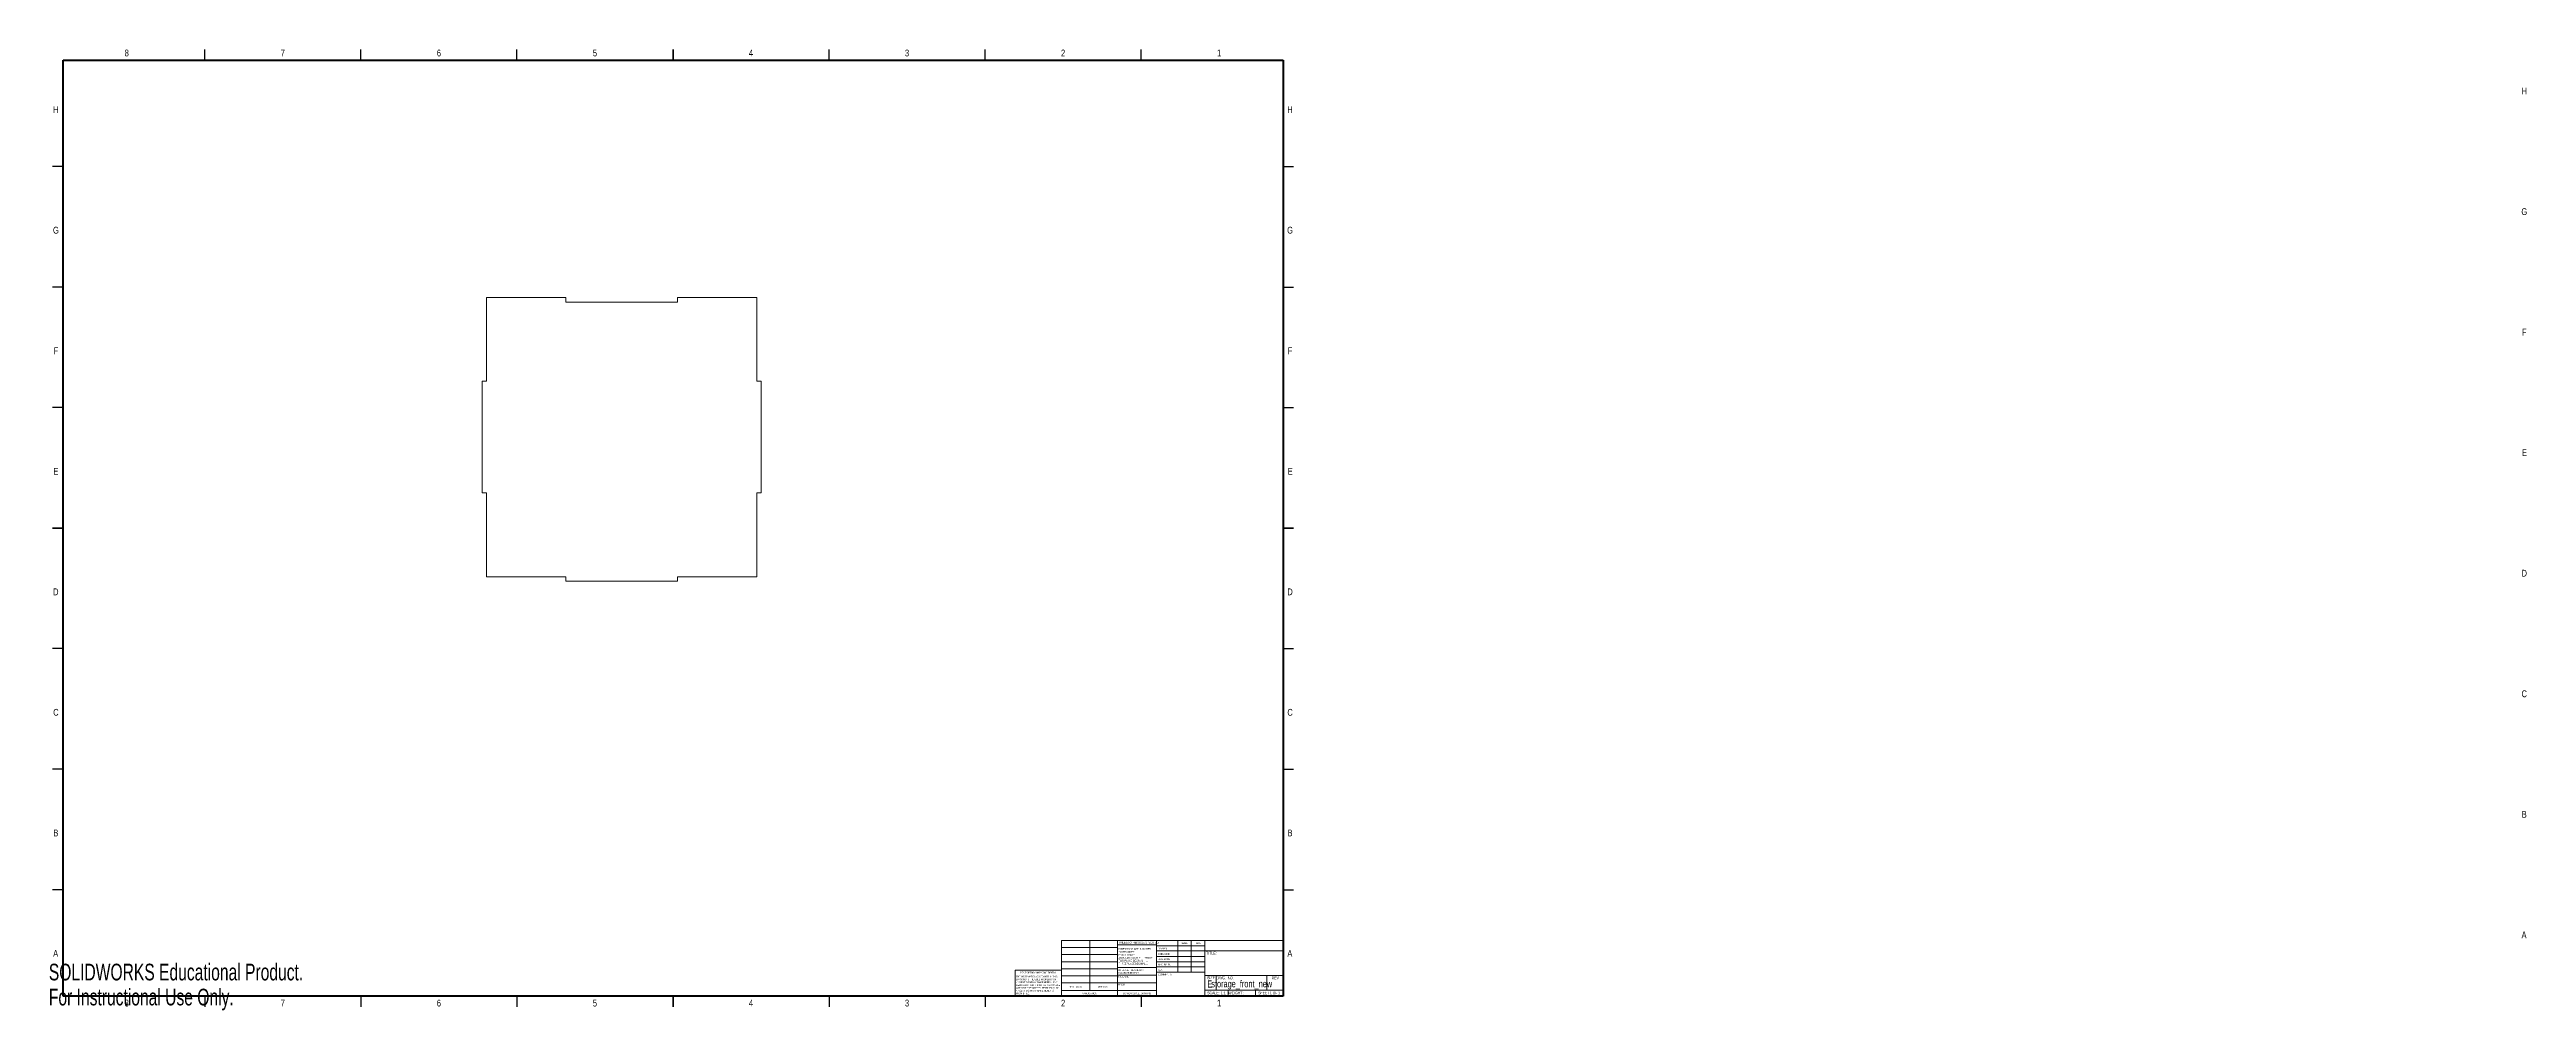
# Model space of a CAD drawing. Header units: millimetres. Extents: x 1 to 2218, y 0 to 860.
import ezdxf

# ---------------------------------------------------------------- set-up
doc = ezdxf.new("R2010")
doc.units = ezdxf.units.MM
doc.styles.add('SLDTEXTSTYLE0', font='TXT', dxfattribs={"width": 0.75})
doc.styles.add('SLDTEXTSTYLE1', font='TXT', dxfattribs={"width": 0.6875})
doc.styles.add('SLDTEXTSTYLE2', font='TXT', dxfattribs={"width": 0.694444})
doc.styles.add('SLDTEXTSTYLE3', font='TXT', dxfattribs={"width": 0.7})

msp = doc.modelspace()

# ---------------------------------------------------------------- linework, layer by layer
at = {"color": 7, "linetype": 'Continuous', "lineweight": 50}
for p, q in [((12.7, 12.7), (12.7, 850.9)), ((12.7, 850.9), (1104.9, 850.9)), ((1104.9, 850.9), (1104.9, 12.7)), ((1104.9, 12.7), (12.7, 12.7))]:
    msp.add_line(p, q, dxfattribs=at)
at = {"color": 7, "linetype": 'Continuous', "lineweight": 25}
for p, q in [((139.7, 850.9), (139.7, 860.4)), ((279.4, 850.9), (279.4, 860.4)), ((419.1, 850.9), (419.1, 860.4)), ((558.8, 860.4), (558.8, 850.9)), ((558.8, 850.9), (558.8, 860.4)), ((698.5, 850.9), (698.5, 860.4)), ((838.2, 850.9), (838.2, 860.4)), ((977.9, 850.9), (977.9, 860.4)), ((12.7, 755.6), (3.2, 755.6)), ((1104.9, 755.6), (1114.4, 755.6)), ((12.7, 647.7), (3.2, 647.7)), ((1104.9, 647.7), (1114.4, 647.7)), ((12.7, 539.8), (3.2, 539.8)), ((1104.9, 539.8), (1114.4, 539.8)), ((3.2, 431.8), (12.7, 431.8)), ((12.7, 431.8), (3.2, 431.8)), ((1114.4, 431.8), (1104.9, 431.8)), ((1104.9, 431.8), (1114.4, 431.8)), ((12.7, 323.9), (3.2, 323.9)), ((1104.9, 323.9), (1114.4, 323.9)), ((12.7, 215.9), (3.2, 215.9)), ((1104.9, 215.9), (1114.4, 215.9)), ((12.7, 108), (3.2, 108)), ((1104.9, 108), (1114.4, 108)), ((139.7, 12.7), (139.7, 3.2)), ((279.4, 12.7), (279.4, 3.2)), ((419.1, 12.7), (419.1, 3.2)), ((558.8, 3.2), (558.8, 12.7)), ((558.8, 12.7), (558.8, 3.2)), ((698.5, 12.7), (698.5, 3.2)), ((838.2, 12.7), (838.2, 3.2)), ((977.9, 12.7), (977.9, 3.2))]:
    msp.add_line(p, q, dxfattribs=at)
at = {"color": 7, "linetype": 'Continuous', "lineweight": 18}
for p, q in [((391.8, 563.3), (391.8, 638.3)), ((391.8, 638.3), (462.8, 638.3)), ((462.8, 638.3), (462.8, 634.3)), ((462.8, 634.3), (562.8, 634.3)), ((562.8, 634.3), (562.8, 638.3)), ((562.8, 638.3), (633.8, 638.3)), ((633.8, 638.3), (633.8, 563.3)), ((387.8, 463.3), (387.8, 563.3)), ((387.8, 563.3), (391.8, 563.3)), ((633.8, 563.3), (637.8, 563.3)), ((637.8, 563.3), (637.8, 463.3)), ((391.8, 463.3), (387.8, 463.3)), ((391.8, 388.3), (391.8, 463.3)), ((637.8, 463.3), (633.8, 463.3)), ((633.8, 463.3), (633.8, 388.3)), ((462.8, 388.3), (391.8, 388.3)), ((462.8, 388.3), (462.8, 384.3)), ((462.8, 384.3), (562.8, 384.3)), ((562.8, 384.3), (562.8, 388.3)), ((633.8, 388.3), (562.8, 388.3)), ((906.6, 62.6), (1104.9, 62.6)), ((906.6, 12.7), (906.6, 62.6)), ((906.6, 56.2), (956.8, 56.2)), ((906.6, 49.9), (956.8, 49.9)), ((931.9, 62.6), (931.9, 17.7)), ((956.8, 12.7), (956.8, 62.6)), ((991.7, 58.7), (956.8, 58.7)), ((991.7, 62.6), (991.7, 12.7)), ((991.7, 57.8), (1034.8, 57.8)), ((991.7, 53.1), (1034.8, 53.1)), ((991.7, 48.3), (1034.8, 48.3)), ((1010.8, 62.6), (1010.8, 34)), ((1022.7, 62.6), (1022.7, 34)), ((1034.8, 62.6), (1034.8, 12.7)), ((1034.8, 53.3), (1104.9, 53.3)), ((865, 12.7), (865, 35.9)), ((906.6, 35.9), (865, 35.9)), ((906.6, 43.5), (956.8, 43.5)), ((906.6, 37.2), (956.8, 37.2)), ((906.6, 30.8), (956.8, 30.8)), ((906.6, 24.5), (956.8, 24.5)), ((956.8, 38.2), (991.9, 38.2)), ((956.8, 31.3), (991.9, 31.3)), ((956.8, 24.5), (991.7, 24.5)), ((1034.8, 43.5), (991.7, 43.5)), ((1034.8, 38.8), (991.7, 38.8)), ((1034.8, 34), (991.9, 34)), ((1034.8, 31), (1104.9, 31)), ((1044.9, 31), (1044.9, 18.1)), ((1090.4, 31), (1090.4, 18.1)), ((906.6, 17.7), (991.7, 17.7)), ((1034.8, 18.1), (1104.9, 18.1)), ((1055.7, 18.1), (1055.7, 12.7)), ((1080.4, 18.1), (1080.4, 12.7))]:
    msp.add_line(p, q, dxfattribs=at)

# ---------------------------------------------------------------- texts
at = {"color": 7, "linetype": 'Continuous', "lineweight": 0}
for s, insert, char_height, attachment_point, style in [('8', (69.8, 860.4), 6.1, 2, 'SLDTEXTSTYLE0'), ('7', (209.5, 860.4), 6.1, 2, 'SLDTEXTSTYLE0'), ('6', (349.2, 860.4), 6.1, 2, 'SLDTEXTSTYLE0'), ('5', (488.9, 860.4), 6.1, 2, 'SLDTEXTSTYLE0'), ('4', (628.6, 860.4), 6.1, 2, 'SLDTEXTSTYLE0'), ('3', (768.3, 860.4), 6.1, 2, 'SLDTEXTSTYLE0'), ('2', (908, 860.4), 6.1, 2, 'SLDTEXTSTYLE0'), ('1', (1047.7, 860.4), 6.1, 2, 'SLDTEXTSTYLE0'), ('H', (2216.1, 826.3), 6.1, 2, 'SLDTEXTSTYLE0'), ('H', (6.3, 809.6), 6.1, 2, 'SLDTEXTSTYLE0'), ('H', (1111.2, 809.6), 6.1, 2, 'SLDTEXTSTYLE0'), ('G', (2216.1, 718.3), 6.1, 2, 'SLDTEXTSTYLE0'), ('G', (6.3, 701.7), 6.1, 2, 'SLDTEXTSTYLE0'), ('G', (1111.2, 701.7), 6.1, 2, 'SLDTEXTSTYLE0'), ('F', (2216.1, 610.4), 6.1, 2, 'SLDTEXTSTYLE0'), ('F', (6.3, 593.7), 6.1, 2, 'SLDTEXTSTYLE0'), ('F', (1111.2, 593.7), 6.1, 2, 'SLDTEXTSTYLE0'), ('E', (2216.2, 502.4), 6.1, 2, 'SLDTEXTSTYLE0'), ('E', (6.4, 485.8), 6.1, 2, 'SLDTEXTSTYLE0'), ('E', (1111.3, 485.8), 6.1, 2, 'SLDTEXTSTYLE0'), ('D', (6.3, 377.8), 6.1, 2, 'SLDTEXTSTYLE0'), ('D', (1111.2, 377.8), 6.1, 2, 'SLDTEXTSTYLE0'), ('D', (2216.1, 394.5), 6.1, 2, 'SLDTEXTSTYLE0'), ('C', (6.3, 269.9), 6.1, 2, 'SLDTEXTSTYLE0'), ('C', (1111.2, 269.9), 6.1, 2, 'SLDTEXTSTYLE0'), ('C', (2216.1, 286.5), 6.1, 2, 'SLDTEXTSTYLE0'), ('B', (2216.1, 178.6), 6.1, 2, 'SLDTEXTSTYLE0'), ('B', (6.3, 161.9), 6.1, 2, 'SLDTEXTSTYLE0'), ('B', (1111.2, 161.9), 6.1, 2, 'SLDTEXTSTYLE0'), ('A', (2215.9, 70.6), 6.1, 2, 'SLDTEXTSTYLE0'), ('A', (6.1, 54), 6.1, 2, 'SLDTEXTSTYLE0'), ('ANGULAR: MACH', (957.7, 47.8), 1.651, 1, 'SLDTEXTSTYLE0'), ('TOLERANCES:', (957.7, 53.1), 1.651, 1, 'SLDTEXTSTYLE0'), ('TWO PLACE DECIMAL', (957.7, 45.2), 1.651, 1, 'SLDTEXTSTYLE0'), ('DIMENSIONS ARE IN INCHES', (957.7, 55.8), 1.651, 1, 'SLDTEXTSTYLE0'), ('FRACTIONAL', (957.7, 50.5), 1.65, 1, 'SLDTEXTSTYLE0'), ('UNLESS OTHERWISE SPECIFIED:', (958, 61.5), 1.778, 1, 'SLDTEXTSTYLE0'), ('%%p', (970.9, 50.5), 1.65, 1, 'SLDTEXTSTYLE0'), ('%%p', (976.1, 47.8), 1.65, 1, 'SLDTEXTSTYLE0'), ('BEND', (980.8, 47.8), 1.65, 1, 'SLDTEXTSTYLE0'), ('%%p', (982.6, 45.2), 1.65, 1, 'SLDTEXTSTYLE0'), ('%%p', (986.9, 47.8), 1.65, 1, 'SLDTEXTSTYLE0'), ('DRAWN', (993, 56.1), 1.65, 1, 'SLDTEXTSTYLE0'), ('CHECKED', (993.1, 51.2), 1.65, 1, 'SLDTEXTSTYLE0'), ('ENG APPR.', (993, 46.6), 1.65, 1, 'SLDTEXTSTYLE0'), ('NAME', (1013.6, 60.9), 1.65, 1, 'SLDTEXTSTYLE0'), ('DATE', (1026.1, 60.9), 1.65, 1, 'SLDTEXTSTYLE0'), ('TITLE:', (1036, 52.4), 2.54, 1, 'SLDTEXTSTYLE0'), ('A', (1111, 54), 6.1, 2, 'SLDTEXTSTYLE0'), ('THE INFORMATION CONTAINED IN THIS', (866, 30.9), 1.524, 1, 'SLDTEXTSTYLE0'), ('<INSERT COMPANY NAME HERE>.  ANY', (866, 25.9), 1.524, 1, 'SLDTEXTSTYLE0'), ('DRAWING IS THE SOLE PROPERTY OF', (866, 28.4), 1.524, 1, 'SLDTEXTSTYLE0'), ('REPRODUCTION IN PART OR AS A WHOLE', (866, 23.3), 1.524, 1, 'SLDTEXTSTYLE0'), ('PROPRIETARY AND CONFIDENTIAL', (869.7, 34.5), 1.524, 1, 'SLDTEXTSTYLE0'), ('TOLERANCING PER:', (957.4, 34.3), 1.524, 1, 'SLDTEXTSTYLE0'), ('MATERIAL', (957.3, 30.8), 1.52, 1, 'SLDTEXTSTYLE0'), ('FINISH', (957.3, 23.9), 1.52, 1, 'SLDTEXTSTYLE0'), ('INTERPRET GEOMETRIC', (957.4, 36.8), 1.524, 1, 'SLDTEXTSTYLE0'), ('THREE PLACE DECIMAL', (957.7, 42.5), 1.651, 1, 'SLDTEXTSTYLE0'), ('%%p', (982.5, 42.5), 1.65, 1, 'SLDTEXTSTYLE0'), ('Q.A.', (993.1, 37.1), 1.65, 1, 'SLDTEXTSTYLE0'), ('MFG APPR.', (993.1, 41.8), 1.65, 1, 'SLDTEXTSTYLE0'), ('COMMENTS:', (993.1, 32.9), 1.65, 1, 'SLDTEXTSTYLE0'), ('SIZE', (1036.9, 30.4), 2.54, 1, 'SLDTEXTSTYLE0'), ('E', (1037.1, 26.7), 6.35, 1, 'SLDTEXTSTYLE0'), ('storage_front_new', (1067.9, 26.9), 6.35, 2, 'SLDTEXTSTYLE0'), ('DWG.  NO.', (1045.7, 30.3), 2.54, 1, 'SLDTEXTSTYLE2'), ('REV', (1094.7, 30.2), 2.54, 1, 'SLDTEXTSTYLE0'), ('8', (69.8, 9.5), 6.1, 2, 'SLDTEXTSTYLE0'), ('7', (209.5, 9.5), 6.1, 2, 'SLDTEXTSTYLE0'), ('6', (349.2, 9.5), 6.1, 2, 'SLDTEXTSTYLE0'), ('5', (488.9, 9.5), 6.1, 2, 'SLDTEXTSTYLE0'), ('4', (628.6, 9.5), 6.1, 2, 'SLDTEXTSTYLE0'), ('3', (768.3, 9.5), 6.1, 2, 'SLDTEXTSTYLE0'), ('WITHOUT THE WRITTEN PERMISSION OF', (866, 20.8), 1.524, 1, 'SLDTEXTSTYLE0'), ('<INSERT COMPANY NAME HERE> IS', (866, 18.3), 1.524, 1, 'SLDTEXTSTYLE0'), ('PROHIBITED.', (866, 15.8), 1.524, 1, 'SLDTEXTSTYLE0'), ('2', (908, 9.5), 6.1, 2, 'SLDTEXTSTYLE0'), ('NEXT ASSY', (913.7, 21.8), 1.59, 1, 'SLDTEXTSTYLE0'), ('APPLICATION', (925.1, 15.9), 1.587, 1, 'SLDTEXTSTYLE0'), ('USED ON', (939.1, 21.8), 1.59, 1, 'SLDTEXTSTYLE0'), ('DO NOT SCALE DRAWING', (974.3, 15.9), 1.587, 2, 'SLDTEXTSTYLE0'), ('SCALE: 1:1', (1037, 16.8), 2.54, 1, 'SLDTEXTSTYLE0'), ('1', (1047.7, 9.5), 6.1, 2, 'SLDTEXTSTYLE0'), ('WEIGHT:', (1055.9, 16.7), 2.54, 1, 'SLDTEXTSTYLE0'), ('SHEET 1 OF 1', (1082.7, 16.8), 2.54, 1, 'SLDTEXTSTYLE1')]:
    msp.add_mtext(s, dxfattribs=dict(at, insert=insert, char_height=char_height, attachment_point=attachment_point, style=style))
at = {"color": 7, "linetype": 'Continuous', "char_height": 14.94, "attachment_point": 1, "style": 'SLDTEXTSTYLE3'}
for s, insert in [('SOLIDWORKS Educational Product.', (0, 41.7)), ('For Instructional Use Only.', (0, 19.3))]:
    msp.add_mtext(s, dxfattribs=dict(at, insert=insert))

doc.saveas('drawing.dxf')
